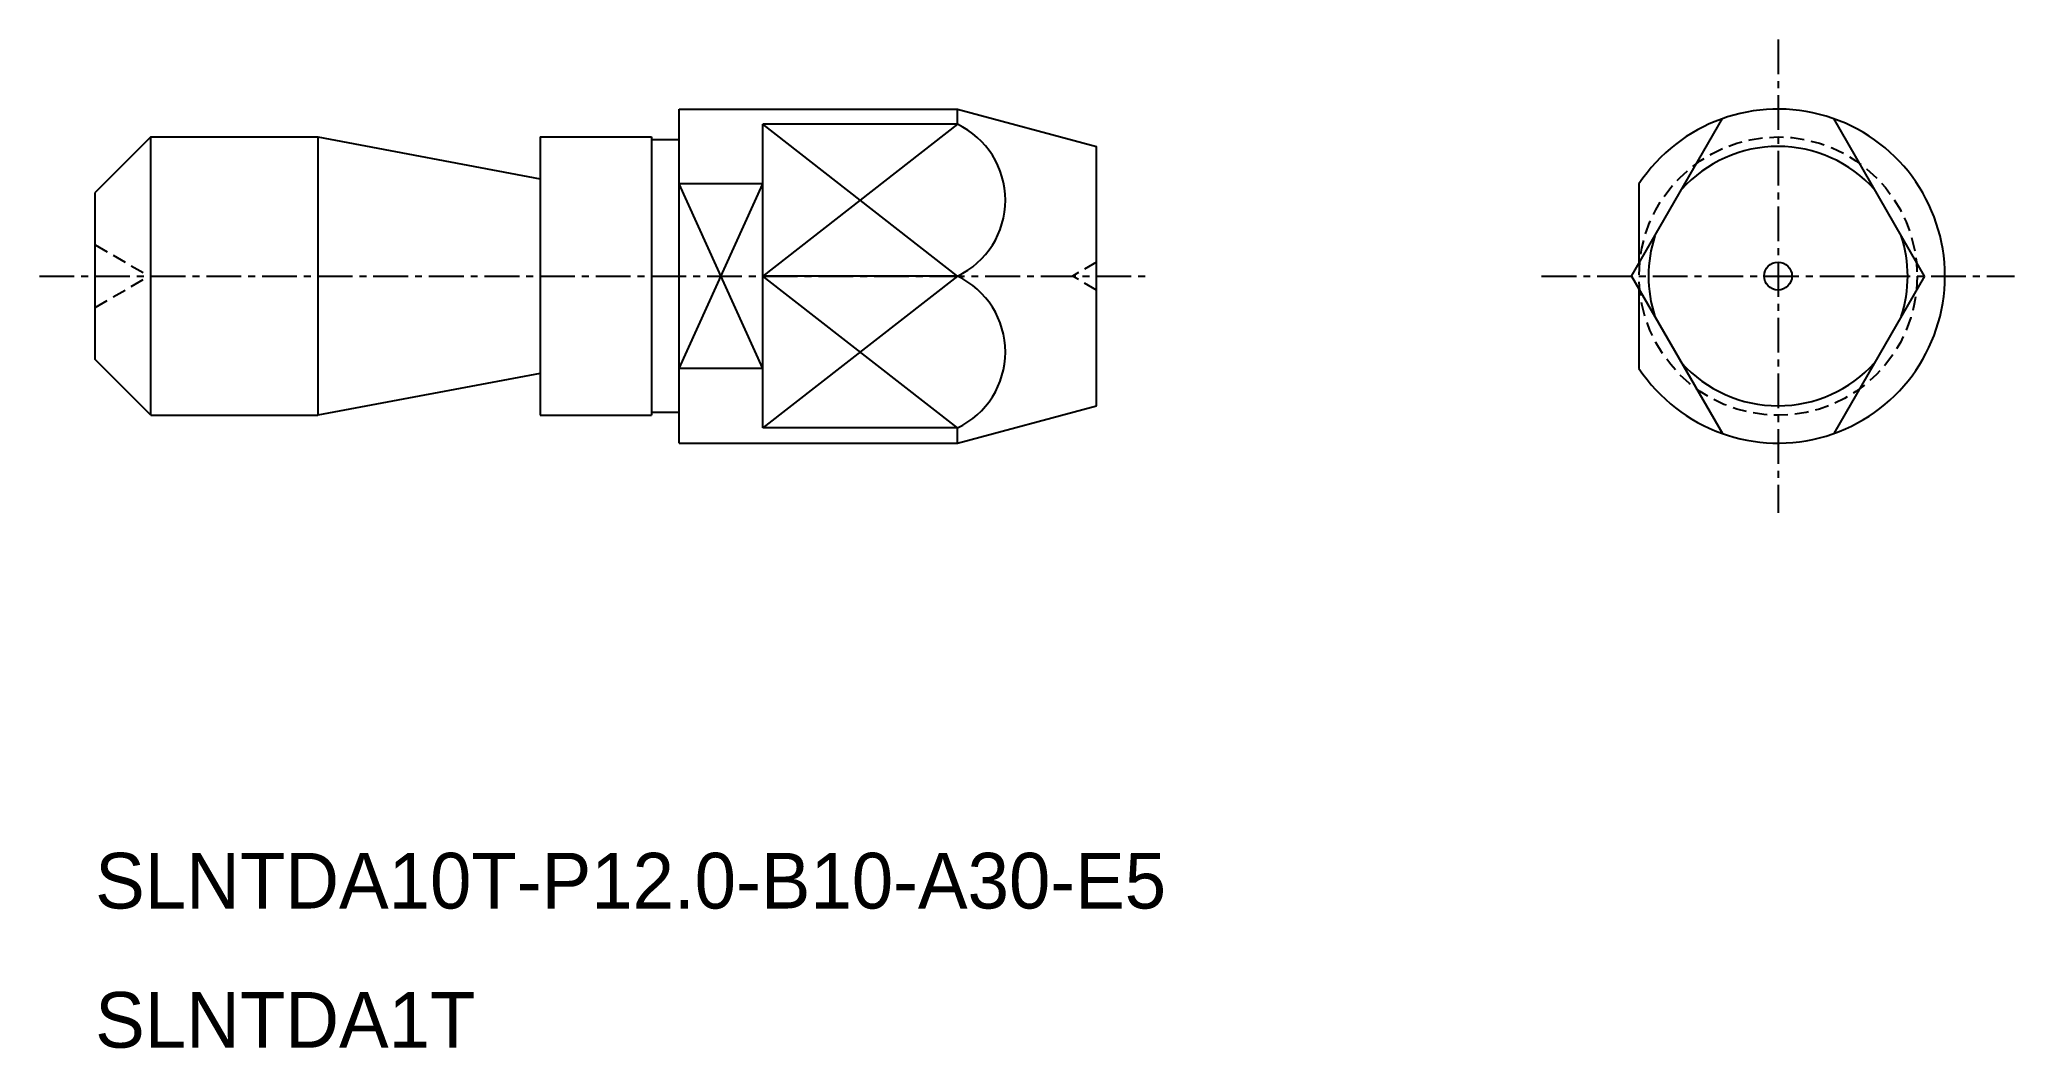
# Model space of a CAD drawing. Extents: x -2046.9 to -1975.9, y -727.4 to -691.2.
import ezdxf

# ---------------------------------------------------------------- set-up
doc = ezdxf.new("R2010")
doc.units = 0
doc.linetypes.add('CENTER', pattern=[2, 1.25, -0.25, 0.25, -0.25])
doc.linetypes.add('DASHED', pattern=[0.75, 0.5, -0.25])
doc.layers.get('0').update_dxf_attribs({"linetype": 'CONTINUOUS'})
doc.layers.add('CENTER', color=1, linetype='CENTER')

msp = doc.modelspace()

# ---------------------------------------------------------------- linework, layer by layer
at = {"color": 7, "linetype": 'CONTINUOUS'}
for p, q in [((-2023.895, -693.66), (-2013.895, -693.66)), ((-2023.895, -705.66), (-2023.895, -693.66)), ((-2013.895, -693.66), (-2008.895, -695)), ((-2013.895, -694.205), (-2013.895, -693.66)), ((-2013.895, -694.205), (-2013.895, -693.66)), ((-2013.895, -694.205), (-2013.895, -693.66)), ((-2020.895, -705.114), (-2020.895, -694.205)), ((-2013.895, -694.205), (-2020.895, -694.205)), ((-2042.895, -694.66), (-2044.895, -696.66)), ((-2042.895, -694.66), (-2036.895, -694.66)), ((-2036.895, -694.66), (-2036.895, -704.66)), ((-2036.895, -694.66), (-2028.895, -696.16)), ((-2028.895, -694.66), (-2028.895, -704.66)), ((-2028.895, -694.66), (-2024.895, -694.66)), ((-2024.895, -694.66), (-2024.895, -704.66)), ((-2023.895, -694.76), (-2024.895, -694.76)), ((-2008.895, -704.32), (-2008.895, -695)), ((-2020.895, -696.343), (-2023.895, -696.343)), ((-2044.895, -702.66), (-2044.895, -696.66)), ((-2013.895, -699.66), (-2020.895, -699.66)), ((-2042.895, -704.66), (-2044.895, -702.66)), ((-2028.895, -703.16), (-2036.895, -704.66)), ((-2020.895, -702.976), (-2023.895, -702.976)), ((-2042.895, -704.66), (-2036.895, -704.66)), ((-2028.895, -704.66), (-2024.895, -704.66)), ((-2023.895, -704.56), (-2024.895, -704.56)), ((-2013.895, -705.66), (-2008.895, -704.32)), ((-2023.895, -705.66), (-2013.895, -705.66)), ((-2013.895, -705.114), (-2020.895, -705.114)), ((-2013.895, -705.66), (-2013.895, -705.114)), ((-2013.895, -705.66), (-2013.895, -705.114)), ((-2013.895, -705.66), (-2013.895, -705.114))]:
    msp.add_line(p, q, dxfattribs=at)
at = {"color": 3, "linetype": 'CONTINUOUS'}
for p, q in [((-2013.895, -699.66), (-2020.895, -694.205)), ((-2013.895, -694.205), (-2020.895, -699.66)), ((-2020.895, -702.976), (-2023.895, -696.343)), ((-2023.895, -702.976), (-2020.895, -696.343)), ((-2013.895, -705.114), (-2020.895, -699.66)), ((-2013.895, -699.66), (-2020.895, -705.114))]:
    msp.add_line(p, q, dxfattribs=at)
at = {"color": 3, "linetype": 'DASHED'}
for p, q in [((-2044.895, -698.535), (-2042.947, -699.66)), ((-2008.895, -699.16), (-2009.761, -699.66)), ((-2044.895, -700.785), (-2042.947, -699.66)), ((-2008.895, -700.16), (-2009.761, -699.66))]:
    msp.add_line(p, q, dxfattribs=at)
msp.add_circle((-1984.395, -699.66), 5, dxfattribs=at)
for centre in [(-2015.194, -696.933), (-2015.194, -702.387)]:
    msp.add_arc(centre, 3.021, 295.46932, 64.53068)
at = {"layer": 'CENTER', "color": 1, "linetype": 'CENTER'}
for p, q in [((-1984.395, -691.16), (-1984.395, -708.16)), ((-2046.895, -699.66), (-2006.895, -699.66)), ((-1992.895, -699.66), (-1975.895, -699.66))]:
    msp.add_line(p, q, dxfattribs=at)
at = {"layer": 'CENTER', "color": 7, "linetype": 'CONTINUOUS'}
for p, q in [((-1989.661, -699.66), (-1986.395, -694.003)), ((-1979.129, -699.66), (-1982.395, -694.003)), ((-2042.895, -704.66), (-2042.895, -694.66)), ((-1989.395, -696.343), (-1989.395, -699.199)), ((-1989.661, -699.66), (-1986.395, -705.317)), ((-1979.129, -699.66), (-1982.395, -705.317)), ((-1989.395, -700.121), (-1989.395, -702.976))]:
    msp.add_line(p, q, dxfattribs=at)
msp.add_circle((-1984.395, -699.66), 0.5, dxfattribs=at)
for radius, start, end in [(6, 213.55731, 146.44269), (4.66, 41.87747, 138.12253), (4.66, 161.87747, 198.12253), (4.66, 341.87747, 18.12253), (4.66, 221.87747, 318.12253)]:
    msp.add_arc((-1984.395, -699.66), radius, start, end, dxfattribs=at)

# ---------------------------------------------------------------- texts
at = {"color": 7, "linetype": 'CONTINUOUS'}
for s, p in [('SLNTDA10T-P12.0-B10-A30-E5', (-2044.895, -722.381)), ('SLNTDA1T', (-2044.895, -727.381))]:
    msp.add_text(s, height=2, dxfattribs=at).set_placement(p)

doc.saveas('drawing.dxf')
